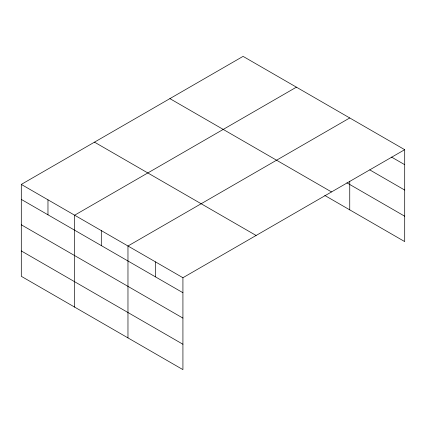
<?xml version="1.0" encoding="UTF-8"?>
<svg xmlns="http://www.w3.org/2000/svg" width="426" height="426" viewBox="0 0 426 426"><rect width="100%" height="100%" fill="white"/><g stroke="black" fill="none" stroke-linecap="round" stroke-linejoin="round"><path stroke-width="0.64" d="M404.7 149.686L243.076 56.37L21.3 184.41L21.3 276.314L182.924 369.63L182.924 277.725L404.7 149.686L404.7 241.59L324.782 195.449M296.411 87.165L74.635 215.205L74.635 307.109M349.746 117.959L127.97 245.999L127.97 337.903M391.537 157.082L404.7 164.681M369.784 169.899L404.7 190.06M346.913 182.845L404.7 216.211M169.889 98.624L331.513 191.934M94.487 142.156L256.111 235.471M21.3 184.41L182.924 277.725M21.3 199.411L182.924 292.721M21.3 224.79L182.924 318.1M21.3 250.935L182.924 344.251M349.746 181.215L349.746 209.864M155.447 261.862L155.447 276.857M101.303 230.599L101.303 245.6M47.968 199.81L47.968 214.805"/></g></svg>
